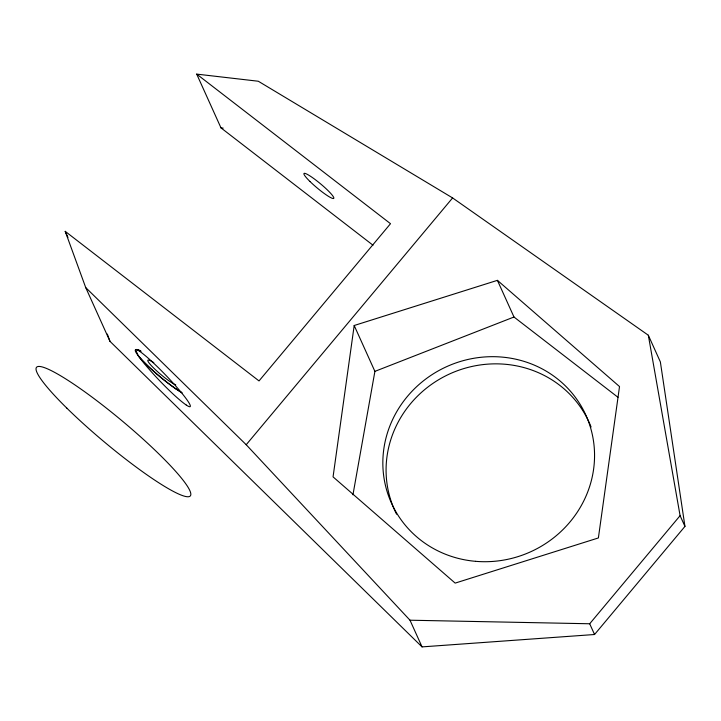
<?xml version="1.0" encoding="UTF-8"?>
<svg xmlns="http://www.w3.org/2000/svg" width="721" height="721" viewBox="0 0 721 721"><rect width="100%" height="100%" fill="white"/><g stroke="black" fill="none" stroke-linecap="round" stroke-linejoin="round"><path stroke-width="1.08" d="M354.191 325.504L333.057 476.878L455.158 583.109L598.385 537.947L619.519 386.564L497.418 280.343L354.191 325.504L374.902 371.369L352.948 494.813M422.046 646.89L409.997 620.213L246.212 444.731L452.599 197.933L648.323 335.229L660.364 361.906L684.95 526.411L594.555 634.507L422.046 646.89L109.998 341.357L85.727 287.598L65.214 231.342L259.019 380.931L390.512 223.699L196.698 74.11L258.307 81.239L452.599 197.933M409.997 620.213L589.697 623.764L680.092 515.668L648.323 335.229M374.902 371.369L513.983 317.015L617.987 397.298M196.698 74.11L220.977 127.869L223.177 128.122M137.945 350.271L138.405 350.532A40.655 4.308 46.2 0 1 147.039 357.165A39.574 4.191 46.2 0 1 177.736 388.313L178.736 389.448A37.474 3.966 46.2 0 1 181.422 392.648A38.601 4.083 46.2 0 1 186.279 405.067M186.234 405.013L184.946 404.102A41.034 4.344 46.2 0 1 175.464 396.217L174.455 395.297A39.484 4.182 46.2 0 1 144.416 363.699M220.977 127.869L373 245.212M85.727 287.598L246.212 444.731M680.092 515.668L684.95 526.411M497.418 280.343L513.983 317.015M589.697 623.764L594.555 634.507M141.136 351.253A36.762 5.056 39.9 0 0 139.27 350.352A34.86 4.795 39.9 0 0 135.548 349.721L138.189 355.579A38.537 4.083 46.2 0 0 144.353 363.654M65.214 231.342L67.963 237.425M107.339 334.066L109.998 341.357M181.133 392.242A35.563 4.894 39.9 0 1 144.425 362.537A35.563 4.894 39.9 0 1 140.433 350.875M144.29 362.402A35.329 4.858 39.9 0 1 138.198 355.588M135.539 349.721A38.015 4.029 46.2 0 1 137.945 350.262M175.744 384.888A19.404 2.668 39.9 0 1 152.807 367.178A19.404 2.668 39.9 0 1 153.789 362.627M182.179 392.837A36.762 5.056 39.9 0 1 176.167 389.034M176.212 389.079A35.437 4.876 39.9 0 1 144.38 362.447M396.55 514.163A106.699 101.652 -24.3 0 1 450.391 373.595A106.699 101.652 -24.3 0 1 591.085 426.994M66.81 408.104A100.237 13.789 39.9 0 0 190.245 495.985A100.237 13.789 39.9 0 0 83.239 390.71A100.237 13.789 39.9 0 0 66.81 408.104M309.94 181.458A19.404 2.668 39.9 0 0 333.76 198.374A19.404 2.668 39.9 0 0 312.941 177.943A19.404 2.668 39.9 0 0 309.94 181.458M475.49 561.317A106.699 101.652 -24.3 0 0 586.263 416.008A106.699 101.652 -24.3 0 0 404.337 400.272A106.699 101.652 -24.3 0 0 475.49 561.317"/></g></svg>
